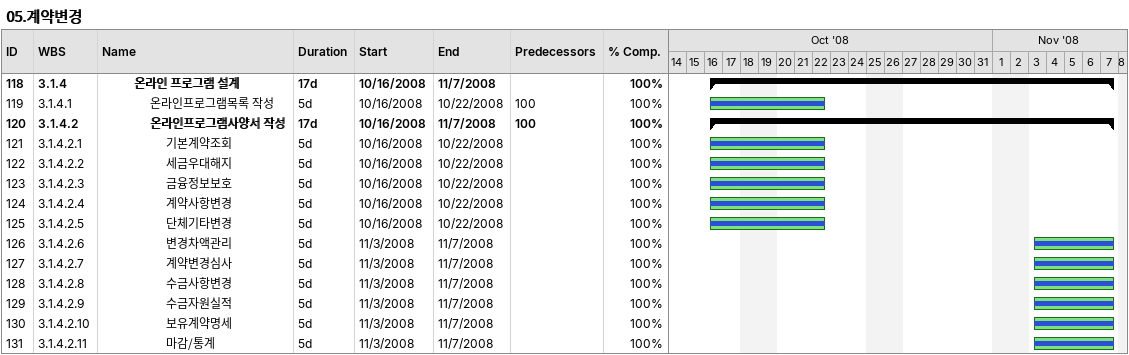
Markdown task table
05.계약변경

| ID | WBS | Task | Duration | Start | Finish | Predecessors | % complete |
|---|---|---|---|---|---|---|---|
| 118 | 3.1.4 | **온라인 프로그램 설계** | 17d | 2008-10-16 | 2008-11-07 |  | 100 |
| 119 | 3.1.4.1 | 온라인프로그램목록 작성 | 5d | 2008-10-16 | 2008-10-22 | 100 | 100 |
| 120 | 3.1.4.2 | **온라인프로그램사양서 작성** | 17d | 2008-10-16 | 2008-11-07 | 100 | 100 |
| 121 | 3.1.4.2.1 | 기본계약조회 | 5d | 2008-10-16 | 2008-10-22 |  | 100 |
| 122 | 3.1.4.2.2 | 세금우대해지 | 5d | 2008-10-16 | 2008-10-22 |  | 100 |
| 123 | 3.1.4.2.3 | 금융정보보호 | 5d | 2008-10-16 | 2008-10-22 |  | 100 |
| 124 | 3.1.4.2.4 | 계약사항변경 | 5d | 2008-10-16 | 2008-10-22 |  | 100 |
| 125 | 3.1.4.2.5 | 단체기타변경 | 5d | 2008-10-16 | 2008-10-22 |  | 100 |
| 126 | 3.1.4.2.6 | 변경차액관리 | 5d | 2008-11-03 | 2008-11-07 |  | 100 |
| 127 | 3.1.4.2.7 | 계약변경심사 | 5d | 2008-11-03 | 2008-11-07 |  | 100 |
| 128 | 3.1.4.2.8 | 수금사항변경 | 5d | 2008-11-03 | 2008-11-07 |  | 100 |
| 129 | 3.1.4.2.9 | 수금자원실적 | 5d | 2008-11-03 | 2008-11-07 |  | 100 |
| 130 | 3.1.4.2.10 | 보유계약명세 | 5d | 2008-11-03 | 2008-11-07 |  | 100 |
| 131 | 3.1.4.2.11 | 마감/통계 | 5d | 2008-11-03 | 2008-11-07 |  | 100 |
